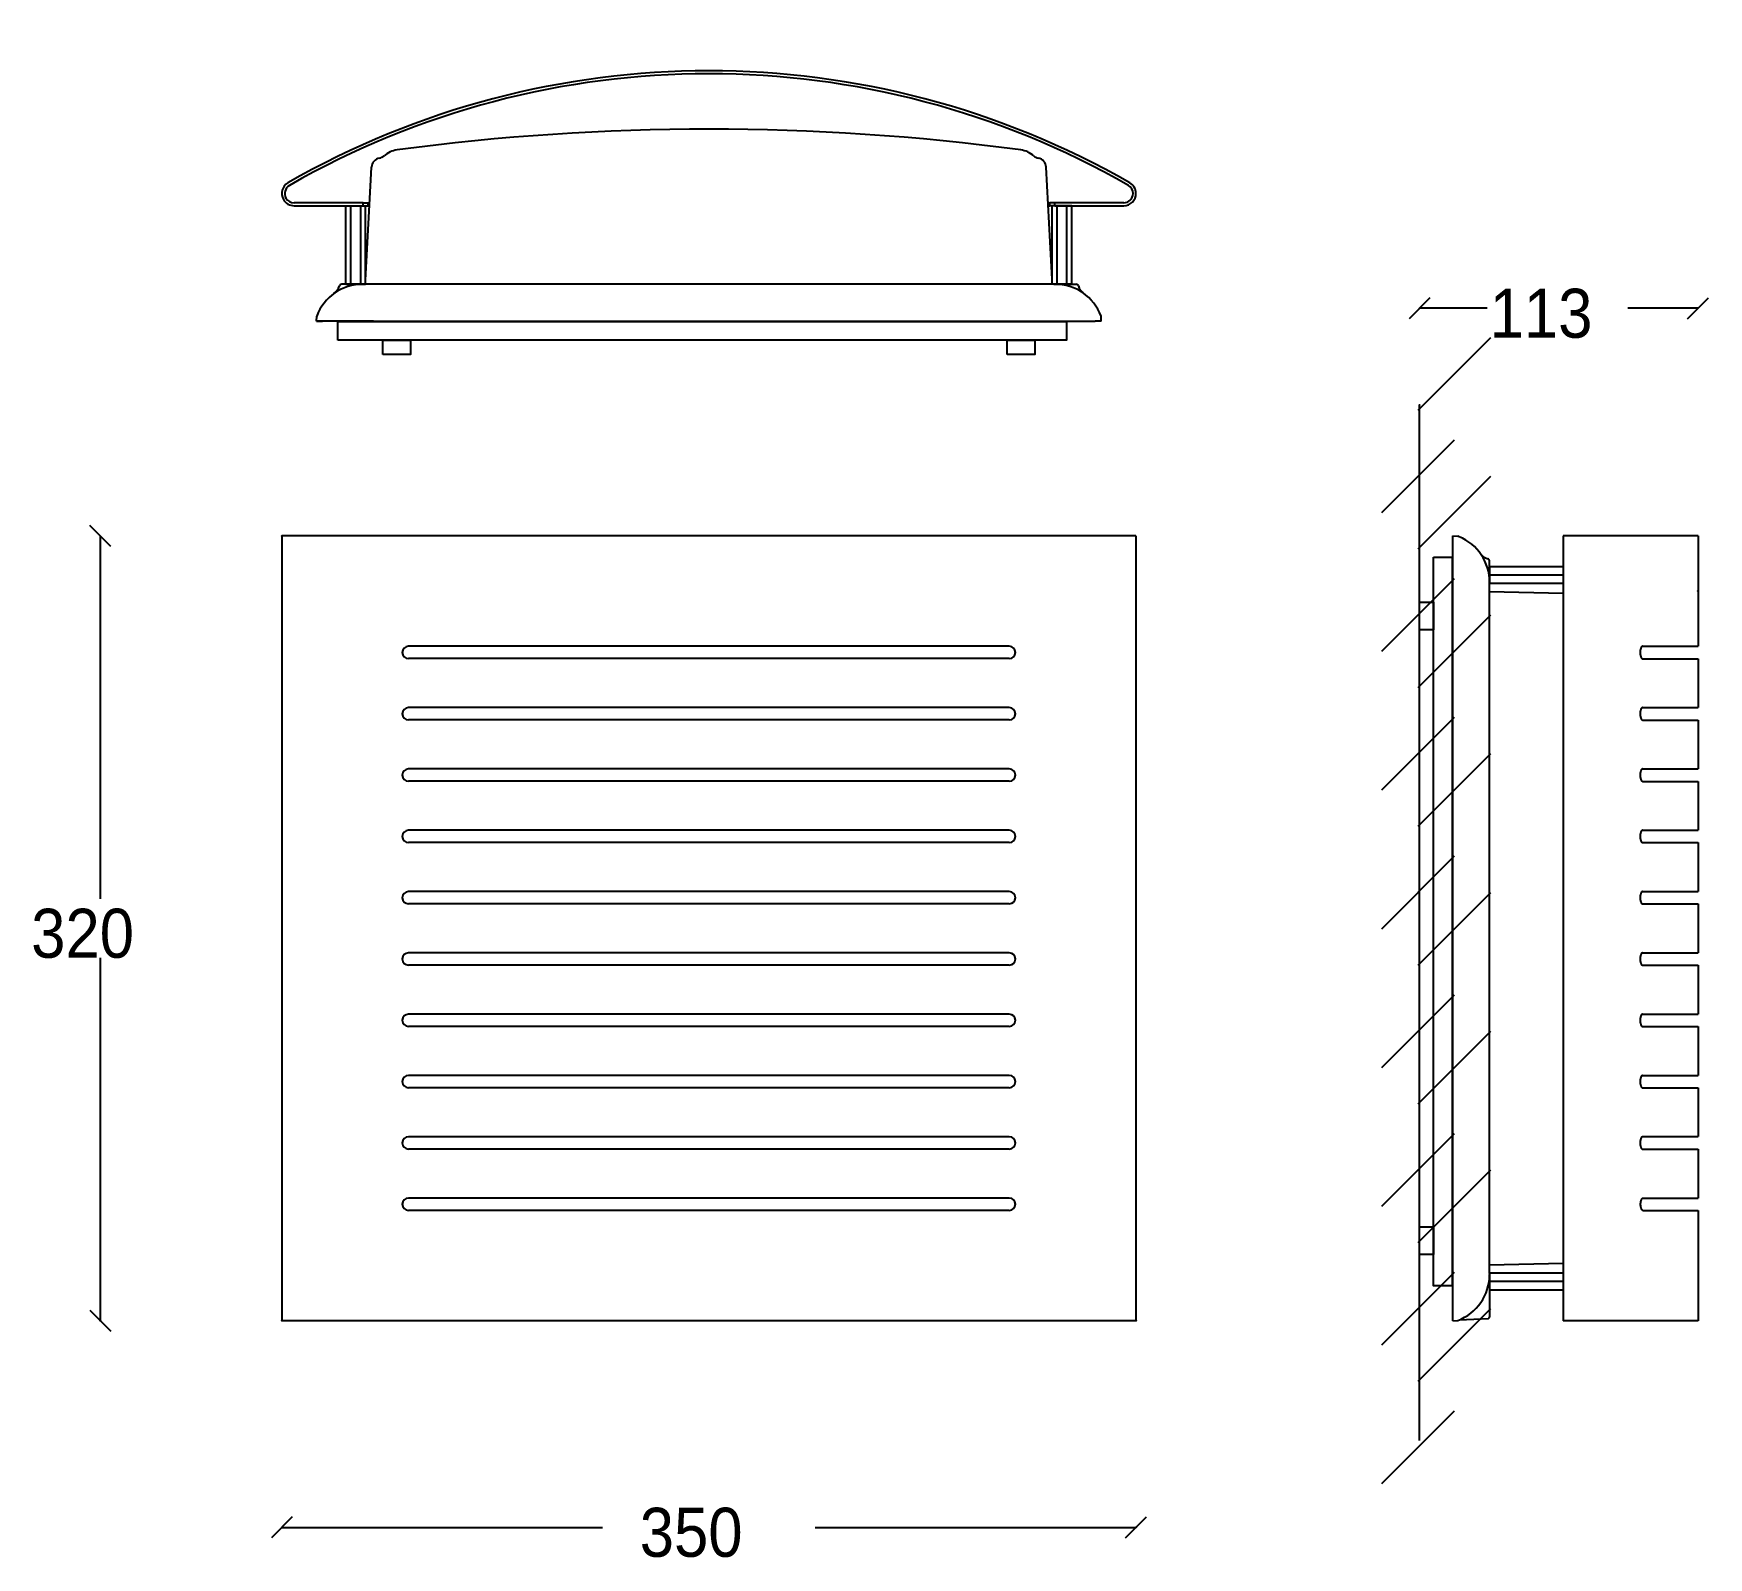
# Model space of a CAD drawing. Extents: x 0 to 242, y 3 to 223.
import ezdxf

# ---------------------------------------------------------------- set-up
doc = ezdxf.new("R2010")
doc.units = 0
doc.layers.add('LIVELLO_1', color=160, linetype='Continuous')
doc.styles.add('STD', font='txt')

# ---------------------------------------------------------------- blocks, each defined once
blk = doc.blocks.new('AI9-BLK62')
at = {"layer": 'LIVELLO_1', "color": 7}
blk.add_line((0.309025, -77.836851), (10.800719, -67.34309), dxfattribs=at)
blk = doc.blocks.new('AI9-BLK61')
at = {"layer": 'LIVELLO_1', "color": 7}
blk.add_blockref('AI9-BLK62', (-2.620167, 2.618789), dxfattribs=at)
blk = doc.blocks.new('AI9-BLK56')
at = {"layer": 'LIVELLO_1', "color": 7}
for p, q in [((-2.314587, -60.935385), (8.177106, -50.443002)), ((2.932293, -66.181232), (13.424331, -55.689882))]:
    blk.add_line(p, q, dxfattribs=at)
blk = doc.blocks.new('AI9-BLK55')
at = {"layer": 'LIVELLO_1', "color": 7}
blk.add_blockref('AI9-BLK56', (0, 0), dxfattribs=at)
blk = doc.blocks.new('AI9-BLK50')
at = {"layer": 'LIVELLO_1', "color": 7}
for p, q in [((-2.314587, -40.911801), (8.177106, -30.419418)), ((2.932293, -46.155925), (13.424331, -35.665265))]:
    blk.add_line(p, q, dxfattribs=at)
blk = doc.blocks.new('AI9-BLK49')
at = {"layer": 'LIVELLO_1', "color": 7}
blk.add_blockref('AI9-BLK50', (0, 0), dxfattribs=at)
blk = doc.blocks.new('AI9-BLK44')
at = {"layer": 'LIVELLO_1', "color": 7}
for p, q in [((-2.314587, -20.886839), (8.177106, -10.394456)), ((2.932293, -26.132341), (13.424331, -15.641336))]:
    blk.add_line(p, q, dxfattribs=at)
blk = doc.blocks.new('AI9-BLK43')
at = {"layer": 'LIVELLO_1', "color": 7}
blk.add_blockref('AI9-BLK44', (0, 0), dxfattribs=at)
blk = doc.blocks.new('AI9-BLK38')
at = {"layer": 'LIVELLO_1', "color": 7}
for p, q in [((-2.314587, -0.863255), (8.177106, 9.629128)), ((2.932293, -6.11048), (13.424331, 4.383626))]:
    blk.add_line(p, q, dxfattribs=at)
blk = doc.blocks.new('AI9-BLK37')
at = {"layer": 'LIVELLO_1', "color": 7}
blk.add_blockref('AI9-BLK38', (0, 0), dxfattribs=at)
blk = doc.blocks.new('AI9-BLK32')
at = {"layer": 'LIVELLO_1', "color": 7}
for p, q in [((-2.314587, 19.160329), (8.177106, 29.65409)), ((2.932293, 13.914827), (13.424331, 24.40721))]:
    blk.add_line(p, q, dxfattribs=at)
blk = doc.blocks.new('AI9-BLK31')
at = {"layer": 'LIVELLO_1', "color": 7}
blk.add_blockref('AI9-BLK32', (0, 0), dxfattribs=at)
blk = doc.blocks.new('AI9-BLK30')
at = {"layer": 'LIVELLO_1', "color": 7}
for p, q in [((-2.314587, 39.185291), (8.177106, 49.677674)), ((2.932293, 33.938411), (13.424331, 44.430794))]:
    blk.add_line(p, q, dxfattribs=at)
blk = doc.blocks.new('AI9-BLK29')
at = {"layer": 'LIVELLO_1', "color": 7}
blk.add_blockref('AI9-BLK30', (0, 0), dxfattribs=at)
blk = doc.blocks.new('AI9-BLK26')
at = {"layer": 'LIVELLO_1', "color": 7}
for p, q in [((-2.314587, 59.208703), (8.177106, 69.69988)), ((2.932293, 53.963201), (13.424331, 64.455583))]:
    blk.add_line(p, q, dxfattribs=at)
blk = doc.blocks.new('AI9-BLK25')
at = {"layer": 'LIVELLO_1', "color": 7}
blk.add_blockref('AI9-BLK26', (0, -0.113258), dxfattribs=at)
blk = doc.blocks.new('AI9-BLK22')
at = {"layer": 'LIVELLO_1', "color": 7}
blk.add_line((2.932293, 69.103792), (13.424331, 79.596347), dxfattribs=at)
blk = doc.blocks.new('AI9-BLK21')
at = {"layer": 'LIVELLO_1', "color": 7}
blk.add_blockref('AI9-BLK22', (0, -5.242746), dxfattribs=at)
blk = doc.blocks.new('AI9-BLK1')
at = {"layer": 'LIVELLO_1', "color": 7}
for p, q in [((-72.823117, 78.178518), (-71.970456, 94.453494)), ((26.256623, 78.287211), (25.40913, 94.453494)), ((-73.191054, 89.327364), (-83.155131, 89.327364)), ((-83.155131, 88.903101), (-73.191054, 88.903101)), ((-75.684614, 77.573904), (-75.684614, 88.903101)), ((-75.669283, 88.903101), (-72.838276, 88.903101)), ((-74.968551, 77.573904), (-74.968551, 88.903101)), ((-73.537802, 77.573904), (-73.537802, 88.903101)), ((-73.191054, 89.327364), (-72.483603, 89.327364)), ((-73.191054, 88.903101), (-73.191054, 89.327364)), ((-73.191054, 88.903101), (-72.483603, 88.903101)), ((-72.483603, 88.903101), (-72.483603, 89.327364)), ((25.83012, 88.903101), (25.83012, 89.327364)), ((25.83012, 89.327364), (25.922449, 89.327364)), ((25.83012, 88.903101), (25.922449, 88.903101)), ((26.631105, 89.327364), (25.922449, 89.327364)), ((25.922449, 88.903101), (25.922449, 89.327364)), ((26.631105, 88.903101), (25.922449, 88.903101)), ((29.105372, 88.892421), (26.273159, 88.892421)), ((36.595355, 89.327364), (26.631105, 89.327364)), ((26.631105, 88.903101), (26.631105, 89.327364)), ((26.631105, 88.903101), (36.595355, 88.903101)), ((26.972169, 77.564602), (26.97527, 88.892421)), ((28.401884, 77.564602), (28.40464, 88.892421)), ((29.117086, 77.564602), (29.120186, 88.892421)), ((-65.104553, 77.573904), (-76.276653, 77.573904)), ((26.510527, 77.573904), (-65.104553, 77.573904)), ((26.510527, 77.573904), (29.716188, 77.573904)), ((80.790417, 75.602104), (77.774236, 72.586956)), ((117.987113, 72.586956), (121.003295, 75.602104)), ((-79.917775, 72.264495), (-79.879879, 72.972807)), ((33.35662, 72.264495), (33.320102, 72.972807)), ((89.053479, 74.095908), (79.28181, 74.095908)), ((119.495721, 74.095908), (109.33889, 74.095908)), ((-71.695193, 72.264495), (-79.917775, 72.264495)), ((-79.917775, 72.264495), (-79.031352, 72.264495)), ((-71.695193, 72.264495), (32.470197, 72.264495)), ((33.35662, 72.264495), (32.470197, 72.264495)), ((79.28181, -89.297736), (79.28181, 60.142754)), ((-109.614326, 39.738315), (-112.630162, 42.755185)), ((-111.122588, 41.246061), (-111.122588, -11.143334)), ((-84.925221, 41.246061), (-84.925221, -72.027128)), ((38.364067, 41.246061), (-84.925221, 41.246061)), ((38.364067, 41.246061), (38.364067, -72.027128)), ((84.096331, -72.027128), (84.096331, 41.246061)), ((84.096331, 41.246061), (84.805332, 41.21006)), ((100.026108, 41.246061), (100.026108, -72.027128)), ((119.495721, 41.246061), (100.026108, 41.246061)), ((119.495721, 41.246061), (119.495721, 25.338505)), ((89.406946, 34.40014), (89.406946, 37.606146)), ((100.026108, 36.809295), (89.406946, 36.809295)), ((100.026108, 35.582841), (89.406946, 35.582841)), ((89.406946, -65.182412), (89.406946, 34.40014)), ((100.026108, 34.356387), (89.406946, 34.356387)), ((20.081634, 25.317145), (-66.643994, 25.317145)), ((111.489663, 25.338505), (119.495721, 25.338505)), ((20.081634, 23.546711), (-66.643994, 23.546711)), ((111.489663, 23.525696), (119.495721, 23.525696)), ((119.495721, 23.525696), (119.495721, 16.490122)), ((20.081634, 16.467729), (-66.643994, 16.467729)), ((20.081634, 14.697294), (-66.643994, 14.697294)), ((111.489663, 16.490122), (119.495721, 16.490122)), ((111.489663, 14.677657), (119.495721, 14.677657)), ((119.495721, 14.677657), (119.495721, 7.638982)), ((20.081634, 7.617967), (-66.643994, 7.617967)), ((111.489663, 7.638982), (119.495721, 7.638982)), ((20.081634, 5.848911), (-66.643994, 5.848911)), ((111.489663, 5.826518), (119.495721, 5.826518)), ((119.495721, 5.826518), (119.495721, -1.209056)), ((20.081634, -1.231794), (-66.643994, -1.231794)), ((111.489663, -1.209056), (119.495721, -1.209056)), ((20.081634, -3.001884), (-66.643994, -3.001884)), ((111.489663, -3.021866), (119.495721, -3.021866)), ((119.495721, -3.021866), (119.495721, -10.060196)), ((20.081634, -10.081211), (-66.643994, -10.081211)), ((20.081634, -11.850267), (-66.643994, -11.850267)), ((111.489663, -10.060196), (119.495721, -10.060196)), ((111.489663, -11.87266), (119.495721, -11.87266)), ((119.495721, -11.87266), (119.495721, -18.909612)), ((20.081634, -18.929249), (-66.643994, -18.929249)), ((111.489663, -18.909612), (119.495721, -18.909612)), ((-111.122588, -19.638595), (-111.122588, -72.027128)), ((20.081634, -20.700718), (-66.643994, -20.700718)), ((111.489663, -20.721044), (119.495721, -20.721044)), ((119.495721, -20.721044), (119.495721, -27.759029)), ((20.081634, -27.780389), (-66.643994, -27.780389)), ((111.489663, -27.759029), (119.495721, -27.759029)), ((20.081634, -29.549101), (-66.643994, -29.549101)), ((111.489663, -29.571494), (119.495721, -29.571494)), ((119.495721, -29.571494), (119.495721, -36.60879)), ((20.081634, -36.628427), (-66.643994, -36.628427)), ((20.081634, -38.40024), (-66.643994, -38.40024)), ((111.489663, -36.60879), (119.495721, -36.60879)), ((111.489663, -38.419877), (119.495721, -38.419877)), ((119.495721, -38.419877), (119.495721, -45.457174)), ((20.081634, -45.479567), (-66.643994, -45.479567)), ((111.489663, -45.457174), (119.495721, -45.457174)), ((20.081634, -47.248279), (-66.643994, -47.248279)), ((111.489663, -47.269638), (119.495721, -47.269638)), ((119.495721, -47.269638), (119.495721, -54.32795)), ((20.081634, -54.32795), (-66.643994, -54.32795)), ((20.081634, -56.097696), (-66.643994, -56.097696)), ((111.546852, -56.097696), (119.495721, -56.097696)), ((119.495721, -56.097696), (119.495721, -72.027128)), ((100.026108, -65.136937), (89.406946, -65.136937)), ((89.406946, -65.182412), (89.406946, -71.505885)), ((100.026108, -66.363736), (89.406946, -66.363736)), ((100.026108, -67.590534), (89.406946, -67.590534)), ((-112.630162, -70.51921), (-109.614326, -73.535735)), ((38.364067, -72.027128), (-84.925221, -72.027128)), ((84.096331, -72.027128), (84.805332, -71.989577)), ((85.026507, -71.903449), (89.238481, -71.682274)), ((119.495721, -72.027128), (100.026108, -72.027128)), ((-83.418164, -100.337889), (-86.434173, -103.354759)), ((36.856148, -103.354759), (39.872329, -100.337889)), ((-84.925221, -101.846497), (-38.620037, -101.846497)), ((-7.942495, -101.846497), (38.364067, -101.846497))]:
    blk.add_line(p, q, dxfattribs=at)
for points in [[(-75.684614, 77.573904), (-72.823117, 77.573904), (-72.823117, 88.903101)], [(29.117086, 77.564602), (26.256623, 77.56598), (26.259035, 88.892421)], [(-76.849228, 69.477413), (-76.849228, 72.175784), (28.333327, 72.175784), (28.333327, 69.477413), (-76.849228, 69.477413)], [(-70.340237, 67.449974), (-70.340237, 69.477413), (-66.349611, 69.477413), (-66.349611, 67.449974), (-70.340237, 67.449974)], [(19.778465, 67.449974), (19.778465, 69.477413), (23.76892, 69.477413), (23.76892, 67.449974), (19.778465, 67.449974)], [(81.309938, 38.179065), (84.007103, 38.179065), (84.007103, -67.004179), (81.309938, -67.004179), (81.309938, 38.179065)], [(89.406946, 36.809295), (89.406946, 35.582841), (89.406946, 34.356387)], [(79.28181, 31.668523), (81.309938, 31.668523), (81.309938, 27.67738), (79.28181, 27.67738), (79.28181, 31.668523)], [(100.026108, -63.774402), (89.406946, -64.000745), (89.406946, 33.218472), (100.026108, 32.993163)], [(79.28181, -58.450007), (81.309938, -58.450007), (81.309938, -62.440116), (79.28181, -62.440116), (79.28181, -58.450007)], [(89.406946, -65.136937), (89.406946, -66.363736), (89.406946, -67.590534)]]:
    blk.add_lwpolyline(points, dxfattribs=at)
for centre in [(-84.925996, 41.246061), (-84.925996, 41.246061), (-84.925996, -72.027128), (-84.925996, -72.027128), (-84.925996, -72.027128), (-84.925996, -72.027128)]:
    blk.add_circle(centre, 0.023857, dxfattribs=at)
for centre, major_axis, ratio in [((79.282499, 74.095908), (-0.0006890190972222, -0.0253214518229167), 0.938428), ((79.282499, 60.142754), (-0.0006890190972222, -0.0241156684027778), 0.985312), ((79.282499, 60.142754), (-0.0006890190972222, -0.0241156684027778), 0.985312), ((119.494687, 33.292886), (0.0010335286458333, -0.0251491970486111), 0.944408), ((-111.122933, -72.027128), (0.0242879231770833, 0), 0.978826), ((38.364239, -72.027128), (0.0246324327256944, 0), 0.96506), ((38.364239, -72.027128), (0.0246324327256944, 0), 0.96506), ((38.364239, -101.846497), (0.0246324327256944, 0), 0.937089)]:
    blk.add_ellipse(centre, major_axis=major_axis, ratio=ratio, dxfattribs=at)
for points, knots in [([(37.4738538953993, 92.20866970486111), (-0.1620917426215278, 113.75980902777776), (-46.39906277126736, 113.75980902777776), (-84.03483615451388, 92.20866970486111), (-84.88353542751736, 91.7220499674479), (-85.1765407986111, 90.64132351345485), (-84.69181586371528, 89.79279649522569), (-84.37555609809027, 89.24244249131944), (-83.790234375, 88.9031005859375), (-83.15513102213541, 88.9031005859375)], [0, 0, 0, 0, 1, 1, 1, 2, 2, 2, 3, 3, 3, 3]), ([(36.595354546440966, 88.9031005859375), (37.57238362630208, 88.9031005859375), (38.36406656901041, 89.69598931206596), (38.36406656901041, 90.67181260850694), (38.36406656901041, 91.30708821614583), (38.02472466362847, 91.89189317491319), (37.4738538953993, 92.20866970486111)], [0, 0, 0, 0, 1, 1, 1, 2, 2, 2, 2]), ([(-83.82399631076387, 91.83883870442708), (-84.46771240234374, 91.47004123263888), (-84.69181586371528, 90.64804144965277), (-84.32250162760415, 90.00346408420138), (-84.0818617078993, 89.58591851128472), (-83.63830566406249, 89.32736409505208), (-83.15513102213541, 89.32736409505208)], [0, 0, 0, 0, 1, 1, 1, 2, 2, 2, 2]), ([(36.595354546440966, 89.32736409505208), (37.337772623697916, 89.32736409505208), (37.94066433376736, 89.92939453125), (37.94066433376736, 90.67181260850694), (37.94066433376736, 91.15464274088541), (37.6815931532118, 91.60009358723957), (37.26266954210069, 91.83883870442708)], [0, 0, 0, 0, 1, 1, 1, 2, 2, 2, 2]), ([(-66.643994140625, 25.317145453559025), (-67.13268093532986, 25.317145453559025), (-67.52921142578124, 24.92164849175347), (-67.52921142578124, 24.43244493272569), (-67.52921142578124, 23.943241373697916), (-67.13268093532986, 23.546710883246526), (-66.643994140625, 23.546710883246526)], [0, 0, 0, 0, 1, 1, 1, 2, 2, 2, 2]), ([(20.08163384331597, 23.546710883246526), (20.570148383246526, 23.546710883246526), (20.966678873697916, 23.943241373697916), (20.966678873697916, 24.43244493272569), (20.966678873697916, 24.92164849175347), (20.570148383246526, 25.317145453559025), (20.08163384331597, 25.317145453559025)], [0, 0, 0, 0, 1, 1, 1, 2, 2, 2, 2]), ([(111.48966335720485, 25.338505045572916), (111.46416965060763, 25.338505045572916), (111.43798692491319, 25.33058132595486), (111.41559380425346, 25.317145453559025), (111.38699951171874, 25.301298014322914), (111.36391737196179, 25.278904893663192), (111.34324679904513, 25.254789225260414), (111.31740858289929, 25.22274983723958), (111.2957044813368, 25.187265353732638), (111.2771009657118, 25.15143636067708), (111.25505235460068, 25.10492757161458), (111.23610432942708, 25.058763292100693), (111.2212904188368, 25.009498426649305), (111.20199788411458, 24.953687879774304), (111.18856201171874, 24.895465766059026), (111.17753770616318, 24.836899142795136), (111.16410183376735, 24.77213134765625), (111.15548909505208, 24.70701904296875), (111.14928792317707, 24.641906738281246), (111.14239773220486, 24.57059326171875), (111.13964165581596, 24.501691351996527), (111.13964165581596, 24.43244493272569), (111.13964165581596, 24.362164984809027), (111.14239773220486, 24.293607584635414), (111.14928792317707, 24.222983127170135), (111.15548909505208, 24.156837293836805), (111.16410183376735, 24.092069498697914), (111.17753770616318, 24.026957194010414), (111.18856201171874, 23.970113118489582), (111.20199788411458, 23.911546495225693), (111.2212904188368, 23.85435791015625), (111.23610432942708, 23.806815592447915), (111.25505235460068, 23.75892876519097), (111.2771009657118, 23.714142523871526), (111.2957044813368, 23.67796902126736), (111.31740858289929, 23.642140028211802), (111.34324679904513, 23.61078965928819), (111.36391737196179, 23.58529595269097), (111.38699951171874, 23.563936360677083), (111.41559380425346, 23.546710883246526), (111.43798692491319, 23.533619520399302), (111.46416965060763, 23.525695800781246), (111.48966335720485, 23.525695800781246)], [0, 0, 0, 0, 1, 1, 1, 2, 2, 2, 3, 3, 3, 4, 4, 4, 5, 5, 5, 6, 6, 6, 7, 7, 7, 8, 8, 8, 9, 9, 9, 10, 10, 10, 11, 11, 11, 12, 12, 12, 13, 13, 13, 14, 14, 14, 14]), ([(-66.643994140625, 16.467728678385416), (-67.13268093532986, 16.467728678385416), (-67.52921142578124, 16.071198187934026), (-67.52921142578124, 15.583028157552082), (-67.52921142578124, 15.093824598524304), (-67.13268093532986, 14.697294108072915), (-66.643994140625, 14.697294108072915)], [0, 0, 0, 0, 1, 1, 1, 2, 2, 2, 2]), ([(20.08163384331597, 14.697294108072915), (20.570148383246526, 14.697294108072915), (20.966678873697916, 15.093824598524304), (20.966678873697916, 15.583028157552082), (20.966678873697916, 16.071198187934026), (20.570148383246526, 16.467728678385416), (20.08163384331597, 16.467728678385416)], [0, 0, 0, 0, 1, 1, 1, 2, 2, 2, 2]), ([(111.48966335720485, 16.490121799045138), (111.46416965060763, 16.490121799045138), (111.43798692491319, 16.479442003038194), (111.41559380425346, 16.467728678385416), (111.38699951171874, 16.451536729600694), (111.36391737196179, 16.430521647135414), (111.34324679904513, 16.403649902343748), (111.31740858289929, 16.37333306206597), (111.2957044813368, 16.337504069010414), (111.2771009657118, 16.300297037760416), (111.25505235460068, 16.25551079644097), (111.23610432942708, 16.208657497829858), (111.2212904188368, 16.161115180121527), (111.20199788411458, 16.10427110460069), (111.18856201171874, 16.047082519531248), (111.17753770616318, 15.98851589626736), (111.16410183376735, 15.924092610677082), (111.15548909505208, 15.857602267795137), (111.14928792317707, 15.791456434461804), (111.14239773220486, 15.72221001519097), (111.13964165581596, 15.65330810546875), (111.13964165581596, 15.583028157552082), (111.13964165581596, 15.512748209635415), (111.14239773220486, 15.442468261718748), (111.14928792317707, 15.373566351996526), (111.15548909505208, 15.308454047309027), (111.16410183376735, 15.243686252170138), (111.17753770616318, 15.177540418836804), (111.18856201171874, 15.118973795572915), (111.20199788411458, 15.060751681857637), (111.2212904188368, 15.004941134982637), (111.23610432942708, 14.95567626953125), (111.25505235460068, 14.910890028211805), (111.2771009657118, 14.864725748697916), (111.2957044813368, 14.827174207899304), (111.31740858289929, 14.792723253038194), (111.34324679904513, 14.76068386501736), (111.36391737196179, 14.737257215711804), (111.38699951171874, 14.713141547309027), (111.41559380425346, 14.697294108072915), (111.43798692491319, 14.685580783420138), (111.46416965060763, 14.677657063802082), (111.48966335720485, 14.677657063802082)], [0, 0, 0, 0, 1, 1, 1, 2, 2, 2, 3, 3, 3, 4, 4, 4, 5, 5, 5, 6, 6, 6, 7, 7, 7, 8, 8, 8, 9, 9, 9, 10, 10, 10, 11, 11, 11, 12, 12, 12, 13, 13, 13, 14, 14, 14, 14]), ([(-66.643994140625, 7.617967393663194), (-67.13268093532986, 7.617967393663194), (-67.52921142578124, 7.2228149414062495), (-67.52921142578124, 6.733611382378472), (-67.52921142578124, 6.2454413519965275), (-67.13268093532986, 5.848910861545138), (-66.643994140625, 5.848910861545138)], [0, 0, 0, 0, 1, 1, 1, 2, 2, 2, 2]), ([(20.08163384331597, 5.848910861545138), (20.570148383246526, 5.848910861545138), (20.966678873697916, 6.2454413519965275), (20.966678873697916, 6.733611382378472), (20.966678873697916, 7.2228149414062495), (20.570148383246526, 7.617967393663194), (20.08163384331597, 7.617967393663194)], [0, 0, 0, 0, 1, 1, 1, 2, 2, 2, 2]), ([(111.48966335720485, 7.638982476128471), (111.46416965060763, 7.638982476128471), (111.43798692491319, 7.6310587565104155), (111.41559380425346, 7.617967393663194), (111.38699951171874, 7.603153483072916), (111.36391737196179, 7.5793823242187495), (111.34324679904513, 7.555611165364582), (111.31740858289929, 7.52391628689236), (111.2957044813368, 7.488087293836805), (111.2771009657118, 7.452258300781249), (111.25505235460068, 7.406094021267361), (111.23610432942708, 7.359240722656249), (111.2212904188368, 7.310320366753472), (111.20199788411458, 7.2531317816840275), (111.18856201171874, 7.196287706163194), (111.17753770616318, 7.138065592447916), (111.16410183376735, 7.072953287760416), (111.15548909505208, 7.007840983072916), (111.14928792317707, 6.9430731879340275), (111.14239773220486, 6.87279324001736), (111.13964165581596, 6.802168782552083), (111.13964165581596, 6.733611382378472), (111.13964165581596, 6.663331434461805), (111.14239773220486, 6.594429524739582), (111.14928792317707, 6.524149576822916), (111.15548909505208, 6.457659233940972), (111.16410183376735, 6.392891438802082), (111.17753770616318, 6.327779134114583), (111.18856201171874, 6.269212510850694), (111.20199788411458, 6.212368435329861), (111.2212904188368, 6.155179850260416), (111.23610432942708, 6.107637532552083), (111.25505235460068, 6.059750705295138), (111.2771009657118, 6.014619954427083), (111.2957044813368, 5.978790961371527), (111.31740858289929, 5.943306477864583), (111.34324679904513, 5.91126708984375), (111.36391737196179, 5.886117892795139), (111.38699951171874, 5.86475830078125), (111.41559380425346, 5.848910861545138), (111.43798692491319, 5.835474989149305), (111.46416965060763, 5.826517740885416), (111.48966335720485, 5.826517740885416)], [0, 0, 0, 0, 1, 1, 1, 2, 2, 2, 3, 3, 3, 4, 4, 4, 5, 5, 5, 6, 6, 6, 7, 7, 7, 8, 8, 8, 9, 9, 9, 10, 10, 10, 11, 11, 11, 12, 12, 12, 13, 13, 13, 14, 14, 14, 14]), ([(-66.643994140625, -1.2317938910590276), (-67.13268093532986, -1.2317938910590276), (-67.52921142578124, -1.6279798719618055), (-67.52921142578124, -2.11614990234375), (-67.52921142578124, -2.6053534613715277), (-67.13268093532986, -3.0018839518229163), (-66.643994140625, -3.0018839518229163)], [0, 0, 0, 0, 1, 1, 1, 2, 2, 2, 2]), ([(20.08163384331597, -3.0018839518229163), (20.570148383246526, -3.0018839518229163), (20.966678873697916, -2.6053534613715277), (20.966678873697916, -2.11614990234375), (20.966678873697916, -1.6279798719618055), (20.570148383246526, -1.2317938910590276), (20.08163384331597, -1.2317938910590276)], [0, 0, 0, 0, 1, 1, 1, 2, 2, 2, 2]), ([(111.48966335720485, -1.2090562608506943), (111.46416965060763, -1.2090562608506943), (111.43798692491319, -1.2183580186631944), (111.41559380425346, -1.2317938910590276), (111.38699951171874, -1.2472968207465276), (111.36391737196179, -1.2686564127604165), (111.34324679904513, -1.2951836480034722), (111.31740858289929, -1.325844997829861), (111.2957044813368, -1.3613294813368055), (111.2771009657118, -1.3988810221354164), (111.25505235460068, -1.4422892252604165), (111.23610432942708, -1.490176052517361), (111.2212904188368, -1.5377183702256942), (111.20199788411458, -1.5949069552951387), (111.18856201171874, -1.6534735785590275), (111.17753770616318, -1.7116956922743054), (111.16410183376735, -1.775429958767361), (111.15548909505208, -1.840542263454861), (111.14928792317707, -1.9077216254340277), (111.14239773220486, -1.976968044704861), (111.13964165581596, -2.0472479926215277), (111.13964165581596, -2.11614990234375), (111.13964165581596, -2.1864298502604163), (111.14239773220486, -2.256709798177083), (111.14928792317707, -2.3256117078993053), (111.15548909505208, -2.390379503038194), (111.16410183376735, -2.4568698459201386), (111.17753770616318, -2.5206041124131944), (111.18856201171874, -2.579170735677083), (111.20199788411458, -2.6370483398437496), (111.2212904188368, -2.6932033962673607), (111.23610432942708, -2.7421237521701385), (111.25505235460068, -2.7886325412326385), (111.2771009657118, -2.8347968207465275), (111.2957044813368, -2.8716593424479164), (111.31740858289929, -2.9064548068576386), (111.34324679904513, -2.938149685329861), (111.36391737196179, -2.9622653537326387), (111.38699951171874, -2.9856920030381944), (111.41559380425346, -3.0018839518229163), (111.43798692491319, -3.013941786024305), (111.46416965060763, -3.021865505642361), (111.48966335720485, -3.021865505642361)], [0, 0, 0, 0, 1, 1, 1, 2, 2, 2, 3, 3, 3, 4, 4, 4, 5, 5, 5, 6, 6, 6, 7, 7, 7, 8, 8, 8, 9, 9, 9, 10, 10, 10, 11, 11, 11, 12, 12, 12, 13, 13, 13, 14, 14, 14, 14]), ([(-66.643994140625, -10.081210666232638), (-67.13268093532986, -10.081210666232638), (-67.52921142578124, -10.477741156684028), (-67.52921142578124, -10.96556667751736), (-67.52921142578124, -11.453736707899305), (-67.13268093532986, -11.850267198350693), (-66.643994140625, -11.850267198350693)], [0, 0, 0, 0, 1, 1, 1, 2, 2, 2, 2]), ([(20.08163384331597, -11.850267198350693), (20.570148383246526, -11.850267198350693), (20.966678873697916, -11.453736707899305), (20.966678873697916, -10.96556667751736), (20.966678873697916, -10.477741156684028), (20.570148383246526, -10.081210666232638), (20.08163384331597, -10.081210666232638)], [0, 0, 0, 0, 1, 1, 1, 2, 2, 2, 2]), ([(111.48966335720485, -10.06019558376736), (111.46416965060763, -10.06019558376736), (111.43798692491319, -10.068119303385416), (111.41559380425346, -10.081210666232638), (111.38699951171874, -10.095680067274305), (111.36391737196179, -10.119795735677082), (111.34324679904513, -10.143566894531249), (111.31740858289929, -10.175261773003472), (111.2957044813368, -10.211090766059026), (111.2771009657118, -10.247264268663194), (111.25505235460068, -10.293428548177083), (111.23610432942708, -10.340970865885415), (111.2212904188368, -10.387479654947915), (111.20199788411458, -10.44432373046875), (111.18856201171874, -10.502890353732639), (111.17753770616318, -10.561112467447916), (111.16410183376735, -10.626224772135416), (111.15548909505208, -10.690992567274305), (111.14928792317707, -10.756104871961805), (111.14239773220486, -10.826384819878472), (111.13964165581596, -10.895286729600693), (111.13964165581596, -10.96556667751736), (111.13964165581596, -11.035846625434028), (111.14239773220486, -11.104748535156249), (111.14928792317707, -11.175028483072916), (111.15548909505208, -11.24151882595486), (111.16410183376735, -11.30663113064236), (111.17753770616318, -11.371398925781248), (111.18856201171874, -11.429621039496526), (111.20199788411458, -11.486809624565971), (111.2212904188368, -11.543653700086805), (111.23610432942708, -11.59154052734375), (111.25505235460068, -11.639082845052082), (111.2771009657118, -11.68455810546875), (111.2957044813368, -11.720042588975693), (111.31740858289929, -11.755871582031249), (111.34324679904513, -11.787910970052081), (111.36391737196179, -11.813060167100693), (111.38699951171874, -11.835797797309027), (111.41559380425346, -11.850267198350693), (111.43798692491319, -11.86473659939236), (111.46416965060763, -11.872660319010416), (111.48966335720485, -11.872660319010416)], [0, 0, 0, 0, 1, 1, 1, 2, 2, 2, 3, 3, 3, 4, 4, 4, 5, 5, 5, 6, 6, 6, 7, 7, 7, 8, 8, 8, 9, 9, 9, 10, 10, 10, 11, 11, 11, 12, 12, 12, 13, 13, 13, 14, 14, 14, 14]), ([(-66.643994140625, -18.929249403211802), (-67.13268093532986, -18.929249403211802), (-67.52921142578124, -19.325779893663192), (-67.52921142578124, -19.81498345269097), (-67.52921142578124, -20.30418701171875), (-67.13268093532986, -20.700717502170136), (-66.643994140625, -20.700717502170136)], [0, 0, 0, 0, 1, 1, 1, 2, 2, 2, 2]), ([(20.08163384331597, -20.700717502170136), (20.570148383246526, -20.700717502170136), (20.966678873697916, -20.30418701171875), (20.966678873697916, -19.81498345269097), (20.966678873697916, -19.325779893663192), (20.570148383246526, -18.929249403211802), (20.08163384331597, -18.929249403211802)], [0, 0, 0, 0, 1, 1, 1, 2, 2, 2, 2]), ([(111.48966335720485, -18.909612358940972), (111.46416965060763, -18.909612358940972), (111.43798692491319, -18.917536078559024), (111.41559380425346, -18.929249403211802), (111.38699951171874, -18.94681939019097), (111.36391737196179, -18.969212510850692), (111.34324679904513, -18.994361707899305), (111.31740858289929, -19.024678548177082), (111.2957044813368, -19.06085205078125), (111.2771009657118, -19.096681043836803), (111.25505235460068, -19.14146728515625), (111.23610432942708, -19.18935411241319), (111.2212904188368, -19.236896430121526), (111.20199788411458, -19.29442952473958), (111.18856201171874, -19.352307128906247), (111.17753770616318, -19.410529242621525), (111.16410183376735, -19.474608018663194), (111.15548909505208, -19.540753851996527), (111.14928792317707, -19.605521647135415), (111.14239773220486, -19.676146104600694), (111.13964165581596, -19.74642605251736), (111.13964165581596, -19.81498345269097), (111.13964165581596, -19.884229871961804), (111.14239773220486, -19.955887858072916), (111.14928792317707, -20.024445258246526), (111.15548909505208, -20.089557562934026), (111.16410183376735, -20.15604790581597), (111.17753770616318, -20.219437662760416), (111.18856201171874, -20.278004286024302), (111.20199788411458, -20.33622639973958), (111.2212904188368, -20.393414984809027), (111.23610432942708, -20.44130181206597), (111.25505235460068, -20.488844129774304), (111.2771009657118, -20.533974880642358), (111.2957044813368, -20.569803873697914), (111.31740858289929, -20.60528835720486), (111.34324679904513, -20.637327745225694), (111.36391737196179, -20.662476942274303), (111.38699951171874, -20.683836534288194), (111.41559380425346, -20.700717502170136), (111.43798692491319, -20.713119845920136), (111.46416965060763, -20.721043565538192), (111.48966335720485, -20.721043565538192)], [0, 0, 0, 0, 1, 1, 1, 2, 2, 2, 3, 3, 3, 4, 4, 4, 5, 5, 5, 6, 6, 6, 7, 7, 7, 8, 8, 8, 9, 9, 9, 10, 10, 10, 11, 11, 11, 12, 12, 12, 13, 13, 13, 14, 14, 14, 14]), ([(-66.643994140625, -27.78038872612847), (-67.13268093532986, -27.78038872612847), (-67.52921142578124, -28.176919216579858), (-67.52921142578124, -28.666122775607636), (-67.52921142578124, -29.15429280598958), (-67.13268093532986, -29.549100748697914), (-66.643994140625, -29.549100748697914)], [0, 0, 0, 0, 1, 1, 1, 2, 2, 2, 2]), ([(20.08163384331597, -29.549100748697914), (20.570148383246526, -29.549100748697914), (20.966678873697916, -29.15429280598958), (20.966678873697916, -28.666122775607636), (20.966678873697916, -28.176919216579858), (20.570148383246526, -27.78038872612847), (20.08163384331597, -27.78038872612847)], [0, 0, 0, 0, 1, 1, 1, 2, 2, 2, 2]), ([(111.48966335720485, -27.75902913411458), (111.46416965060763, -27.75902913411458), (111.43798692491319, -27.767297363281248), (111.41559380425346, -27.78038872612847), (111.38699951171874, -27.79623616536458), (111.36391737196179, -27.818973795572916), (111.34324679904513, -27.84274495442708), (111.31740858289929, -27.875817871093748), (111.2957044813368, -27.91026882595486), (111.2771009657118, -27.947475857204857), (111.25505235460068, -27.992606608072915), (111.23610432942708, -28.038770887586804), (111.2212904188368, -28.086657714843746), (111.20199788411458, -28.143846299913193), (111.18856201171874, -28.200690375434025), (111.17753770616318, -28.258912489149303), (111.16410183376735, -28.325058322482636), (111.15548909505208, -28.390170627170136), (111.14928792317707, -28.45666097005208), (111.14239773220486, -28.525562879774302), (111.13964165581596, -28.594809299045135), (111.13964165581596, -28.666122775607636), (111.13964165581596, -28.735024685329858), (111.14239773220486, -28.80427110460069), (111.14928792317707, -28.872828504774304), (111.15548909505208, -28.938974338107638), (111.16410183376735, -29.00546468098958), (111.17753770616318, -29.070576985677082), (111.18856201171874, -29.12879909939236), (111.20199788411458, -29.185643174913192), (111.2212904188368, -29.242831759982636), (111.23610432942708, -29.291752115885416), (111.25505235460068, -29.33722737630208), (111.2771009657118, -29.382358127170136), (111.2957044813368, -29.42059868706597), (111.31740858289929, -29.453671603732637), (111.34324679904513, -29.486744520399302), (111.36391737196179, -29.511893717447915), (111.38699951171874, -29.534631347656248), (111.41559380425346, -29.549100748697914), (111.43798692491319, -29.56253662109375), (111.46416965060763, -29.571493869357635), (111.48966335720485, -29.571493869357635)], [0, 0, 0, 0, 1, 1, 1, 2, 2, 2, 3, 3, 3, 4, 4, 4, 5, 5, 5, 6, 6, 6, 7, 7, 7, 8, 8, 8, 9, 9, 9, 10, 10, 10, 11, 11, 11, 12, 12, 12, 13, 13, 13, 14, 14, 14, 14]), ([(-66.643994140625, -36.628427463107634), (-67.13268093532986, -36.628427463107634), (-67.52921142578124, -37.024957953559024), (-67.52921142578124, -37.514506022135414), (-67.52921142578124, -38.00370958116319), (-67.13268093532986, -38.40024007161458), (-66.643994140625, -38.40024007161458)], [0, 0, 0, 0, 1, 1, 1, 2, 2, 2, 2]), ([(20.08163384331597, -38.40024007161458), (20.570148383246526, -38.40024007161458), (20.966678873697916, -38.00370958116319), (20.966678873697916, -37.514506022135414), (20.966678873697916, -37.024957953559024), (20.570148383246526, -36.628427463107634), (20.08163384331597, -36.628427463107634)], [0, 0, 0, 0, 1, 1, 1, 2, 2, 2, 2]), ([(111.48966335720485, -36.608790418836804), (111.46416965060763, -36.608790418836804), (111.43798692491319, -36.61671413845486), (111.41559380425346, -36.628427463107634), (111.38699951171874, -36.6459974500868), (111.36391737196179, -36.668390570746524), (111.34324679904513, -36.69216172960069), (111.31740858289929, -36.724201117621526), (111.2957044813368, -36.76003011067708), (111.2771009657118, -36.79585910373264), (111.25505235460068, -36.84098985460069), (111.23610432942708, -36.88853217230903), (111.2212904188368, -36.9374525282118), (111.20199788411458, -36.9932630750868), (111.18856201171874, -37.05148518880208), (111.17753770616318, -37.11005181206597), (111.16410183376735, -37.173441569010414), (111.15548909505208, -37.239587402343744), (111.14928792317707, -37.30469970703125), (111.14239773220486, -37.37394612630208), (111.13964165581596, -37.44525960286458), (111.13964165581596, -37.514506022135414), (111.13964165581596, -37.583407931857636), (111.14239773220486, -37.6536878797743), (111.14928792317707, -37.72396782769097), (111.15548909505208, -37.7901136610243), (111.16410183376735, -37.8552259657118), (111.17753770616318, -37.919993760850694), (111.18856201171874, -37.97821587456597), (111.20199788411458, -38.035404459635416), (111.2212904188368, -38.09121500651041), (111.23610432942708, -38.14013536241319), (111.25505235460068, -38.188022189670136), (111.2771009657118, -38.23315294053819), (111.2957044813368, -38.26863742404514), (111.31740858289929, -38.30446641710069), (111.34324679904513, -38.33512776692708), (111.36391737196179, -38.36027696397569), (111.38699951171874, -38.382670084635414), (111.41559380425346, -38.40024007161458), (111.43798692491319, -38.41195339626736), (111.46416965060763, -38.41987711588541), (111.48966335720485, -38.41987711588541)], [0, 0, 0, 0, 1, 1, 1, 2, 2, 2, 3, 3, 3, 4, 4, 4, 5, 5, 5, 6, 6, 6, 7, 7, 7, 8, 8, 8, 9, 9, 9, 10, 10, 10, 11, 11, 11, 12, 12, 12, 13, 13, 13, 14, 14, 14, 14]), ([(-66.643994140625, -45.4795667860243), (-67.13268093532986, -45.4795667860243), (-67.52921142578124, -45.87609727647569), (-67.52921142578124, -46.36392279730902), (-67.52921142578124, -46.85347086588541), (-67.13268093532986, -47.248278808593746), (-66.643994140625, -47.248278808593746)], [0, 0, 0, 0, 1, 1, 1, 2, 2, 2, 2]), ([(20.08163384331597, -47.248278808593746), (20.570148383246526, -47.248278808593746), (20.966678873697916, -46.85347086588541), (20.966678873697916, -46.36392279730902), (20.966678873697916, -45.87609727647569), (20.570148383246526, -45.4795667860243), (20.08163384331597, -45.4795667860243)], [0, 0, 0, 0, 1, 1, 1, 2, 2, 2, 2]), ([(111.48966335720485, -45.45717366536458), (111.46416965060763, -45.45717366536458), (111.43798692491319, -45.46613091362847), (111.41559380425346, -45.4795667860243), (111.38699951171874, -45.49541422526041), (111.36391737196179, -45.5167738172743), (111.34324679904513, -45.54192301432291), (111.31740858289929, -45.573617892795134), (111.2957044813368, -45.60944688585069), (111.2771009657118, -45.64665391710069), (111.25505235460068, -45.6904066297743), (111.23610432942708, -45.737948947482636), (111.2212904188368, -45.78583577473958), (111.20199788411458, -45.84302435980902), (111.18856201171874, -45.89986843532986), (111.17753770616318, -45.95809054904513), (111.16410183376735, -46.023202853732634), (111.15548909505208, -46.089693196614576), (111.14928792317707, -46.15583902994791), (111.14239773220486, -46.224740939670134), (111.13964165581596, -46.293642849392356), (111.13964165581596, -46.36392279730902), (111.13964165581596, -46.4345472547743), (111.14239773220486, -46.50310465494791), (111.14928792317707, -46.57338460286458), (111.15548909505208, -46.63849690755208), (111.16410183376735, -46.70360921223958), (111.17753770616318, -46.769755045572914), (111.18856201171874, -46.8283216688368), (111.20199788411458, -46.88654378255208), (111.2212904188368, -46.942354329427076), (111.23610432942708, -46.98851860894097), (111.25505235460068, -47.0360609266493), (111.2771009657118, -47.0825697157118), (111.2957044813368, -47.11839870876736), (111.31740858289929, -47.15422770182291), (111.34324679904513, -47.185922580295134), (111.36391737196179, -47.21003824869791), (111.38699951171874, -47.23380940755208), (111.41559380425346, -47.248278808593746), (111.43798692491319, -47.26171468098958), (111.46416965060763, -47.26963840060763), (111.48966335720485, -47.26963840060763)], [0, 0, 0, 0, 1, 1, 1, 2, 2, 2, 3, 3, 3, 4, 4, 4, 5, 5, 5, 6, 6, 6, 7, 7, 7, 8, 8, 8, 9, 9, 9, 10, 10, 10, 11, 11, 11, 12, 12, 12, 13, 13, 13, 14, 14, 14, 14]), ([(-66.643994140625, -54.32795003255208), (-67.13268093532986, -54.32795003255208), (-67.52921142578124, -54.724480523003464), (-67.52921142578124, -55.21368408203124), (-67.52921142578124, -55.701509602864576), (-67.13268093532986, -56.097695583767354), (-66.643994140625, -56.097695583767354)], [0, 0, 0, 0, 1, 1, 1, 2, 2, 2, 2]), ([(20.08163384331597, -56.097695583767354), (20.570148383246526, -56.097695583767354), (20.966678873697916, -55.701509602864576), (20.966678873697916, -55.21368408203124), (20.966678873697916, -54.724480523003464), (20.570148383246526, -54.32795003255208), (20.08163384331597, -54.32795003255208)], [0, 0, 0, 0, 1, 1, 1, 2, 2, 2, 2]), ([(111.5468519422743, -56.097695583767354), (111.5223917643229, -56.097695583767354), (111.4972425672743, -56.0897718641493), (111.47519395616318, -56.078058539496524), (111.44797770182291, -56.06221110026041), (111.42489556206596, -56.03981797960069), (111.40456949869791, -56.01570231119791), (111.3797648111979, -55.98366292317708), (111.35874972873263, -55.95059000651041), (111.34049072265624, -55.91372748480902), (111.31878662109374, -55.8696302625868), (111.30156114366318, -55.82484402126735), (111.28605821397568, -55.776957194010414), (111.26848822699652, -55.72252468532986), (111.25505235460068, -55.66568060980902), (111.24265001085068, -55.608492024739576), (111.23197021484374, -55.546135796440964), (111.22266845703123, -55.482746039496526), (111.21750081380208, -55.41625569661458), (111.20992160373262, -55.34907633463541), (111.20716552734373, -55.281207953559026), (111.20716552734373, -55.21368408203124), (111.20716552734373, -55.145815700954856), (111.20992160373262, -55.077258300781246), (111.21750081380208, -55.00938991970486), (111.22266845703123, -54.9456556532118), (111.23197021484374, -54.882265896267356), (111.24265001085068, -54.81818712022569), (111.25505235460068, -54.76134304470486), (111.26848822699652, -54.70587700737847), (111.28605821397568, -54.65006646050347), (111.30156114366318, -54.60252414279513), (111.31878662109374, -54.55601535373263), (111.34049072265624, -54.512262641059024), (111.35874972873263, -54.47608913845485), (111.3797648111979, -54.44198269314236), (111.40456949869791, -54.41166585286458), (111.42489556206596, -54.386172146267356), (111.44797770182291, -54.36481255425347), (111.47519395616318, -54.3503431532118), (111.4972425672743, -54.336907280815964), (111.5223917643229, -54.32795003255208), (111.5468519422743, -54.32795003255208), (111.5468519422743, -54.32795003255208), (119.49572075737846, -54.32795003255208), (119.49572075737846, -54.32795003255208)], [0, 0, 0, 0, 1, 1, 1, 2, 2, 2, 3, 3, 3, 4, 4, 4, 5, 5, 5, 6, 6, 6, 7, 7, 7, 8, 8, 8, 9, 9, 9, 10, 10, 10, 11, 11, 11, 12, 12, 12, 13, 13, 13, 14, 14, 14, 15, 15, 15, 15])]:
    blk.add_open_spline(points, degree=3, knots=knots, dxfattribs=at)
for points in [[(37.26266954210069, 91.83883870442708), (-0.2423624674479167, 113.31573621961805), (-46.31741400824652, 113.31573621961805), (-83.82399631076387, 91.83883870442708)], [(21.73355712890625, 96.9556667751736), (-8.142999945746528, 100.95352783203124), (-38.41918809678819, 100.95352783203124), (-68.29626193576388, 96.9556667751736)], [(-68.29626193576388, 96.9556667751736), (-68.99303249782986, 96.86161566840276), (-69.64725613064236, 96.56309814453124), (-70.17452799479166, 96.0964599609375)], [(23.61320122612847, 96.0964599609375), (23.08610161675347, 96.56309814453124), (22.43187798394097, 96.86282145182291), (21.73355712890625, 96.9556667751736)], [(-70.83409152560763, 95.76762559678818), (-71.468505859375, 95.64032931857638), (-71.93669433593749, 95.09927707248264), (-71.97045627170138, 94.4534939236111)], [(-70.83409152560763, 95.76762559678818), (-70.59017876519097, 95.81671820746527), (-70.36142442491318, 95.93075086805554), (-70.17452799479166, 96.0964599609375)], [(23.61320122612847, 96.0964599609375), (23.800269911024305, 95.93075086805554), (24.02833523220486, 95.81671820746527), (24.274659559461803, 95.76762559678818)], [(25.40912950303819, 94.4534939236111), (25.375712076822914, 95.09927707248264), (24.908212619357638, 95.64032931857638), (24.274659559461803, 95.76762559678818)], [(-73.24806993272568, 77.57390407986111), (-76.20310058593749, 77.57390407986111), (-78.84635009765624, 75.74007975260416), (-79.87987874348957, 72.97280680338541)], [(-76.27665337456597, 77.57390407986111), (-76.43254394531249, 77.57390407986111), (-76.56948649088541, 77.4745130750868), (-76.61392822265624, 77.32585720486111)], [(33.320102267795136, 72.97280680338541), (32.28519558376736, 75.74007975260416), (29.642118326822914, 77.57390407986111), (26.688293457031246, 77.57390407986111)], [(30.054151746961804, 77.32585720486111), (30.008676486545138, 77.4745130750868), (29.871217176649303, 77.57390407986111), (29.716187879774303, 77.57390407986111)], [(-77.39906548394096, 76.23066134982638), (-77.02561713324653, 76.49989556206596), (-76.75121527777777, 76.88436821831597), (-76.61392822265624, 77.32585720486111)], [(30.054151746961804, 77.32585720486111), (30.18988850911458, 76.88436821831597), (30.465840657552082, 76.49989556206596), (30.838944498697913, 76.23066134982638)], [(85.02650689019096, 41.12134874131944), (84.95278184678818, 41.153215874565966), (84.88009033203124, 41.181293402777776), (84.80533175998264, 41.2100599500868)], [(89.40694580078124, 34.57756212022569), (89.40694580078124, 37.44457058376736), (87.67819688585068, 40.0287367078993), (85.02650689019096, 41.12134874131944)], [(88.06232503255208, 38.7295912000868), (88.33173149956596, 38.35545383029513), (88.71689317491318, 38.07984619140625), (89.15717637803819, 37.94445393880208)], [(89.40694580078124, 37.60614556206597), (89.40694580078124, 37.76117485894097), (89.30497097439235, 37.89794514973958), (89.15717637803819, 37.94445393880208)], [(84.80533175998264, -71.9895765516493), (87.57277696397568, -70.95673692491319), (89.40694580078124, -68.31262613932292), (89.40694580078124, -65.35880126953124)], [(89.23848063151041, -71.68227403428818), (89.33356526692708, -71.67848442925346), (89.40694580078124, -71.59855821397569), (89.40694580078124, -71.5058851453993)]]:
    blk.add_open_spline(points, degree=3, dxfattribs=at)
for name, p in [('AI9-BLK21', (76.15797, -4.451752)), ('AI9-BLK25', (76.15797, -14.464233)), ('AI9-BLK29', (76.15797, -14.577491)), ('AI9-BLK31', (76.15797, -14.577491)), ('AI9-BLK37', (76.15797, -14.577491)), ('AI9-BLK43', (76.15797, -14.577491)), ('AI9-BLK49', (76.15797, -14.577491)), ('AI9-BLK55', (76.15797, -14.577491)), ('AI9-BLK61', (76.154525, -20.319776))]:
    blk.add_blockref(name, p, dxfattribs=at)
at = {"layer": 'LIVELLO_1', "color": 7, "char_height": 7.07956, "attachment_point": 1, "style": 'STD'}
for s, insert in [('\\fMyriad Roman|b0|i0;\\H7.0796;\\W0.94;\\C7;113', (89.406946, 76.92646)), ('\\fMyriad Roman|b0|i0;\\H7.0796;\\W0.94;\\C7;320', (-121.10458, -12.559723)), ('\\fMyriad Roman|b0|i0;\\H7.0796;\\W0.94;\\C7;350', (-33.263086, -99.014739))]:
    blk.add_mtext(s, dxfattribs=dict(at, insert=insert))

msp = doc.modelspace()

# ---------------------------------------------------------------- block references
at = {"layer": 'LIVELLO_1', "color": 7}
msp.add_blockref('AI9-BLK1', (121.007084, 108.874147), dxfattribs=at)

doc.saveas('drawing.dxf')
